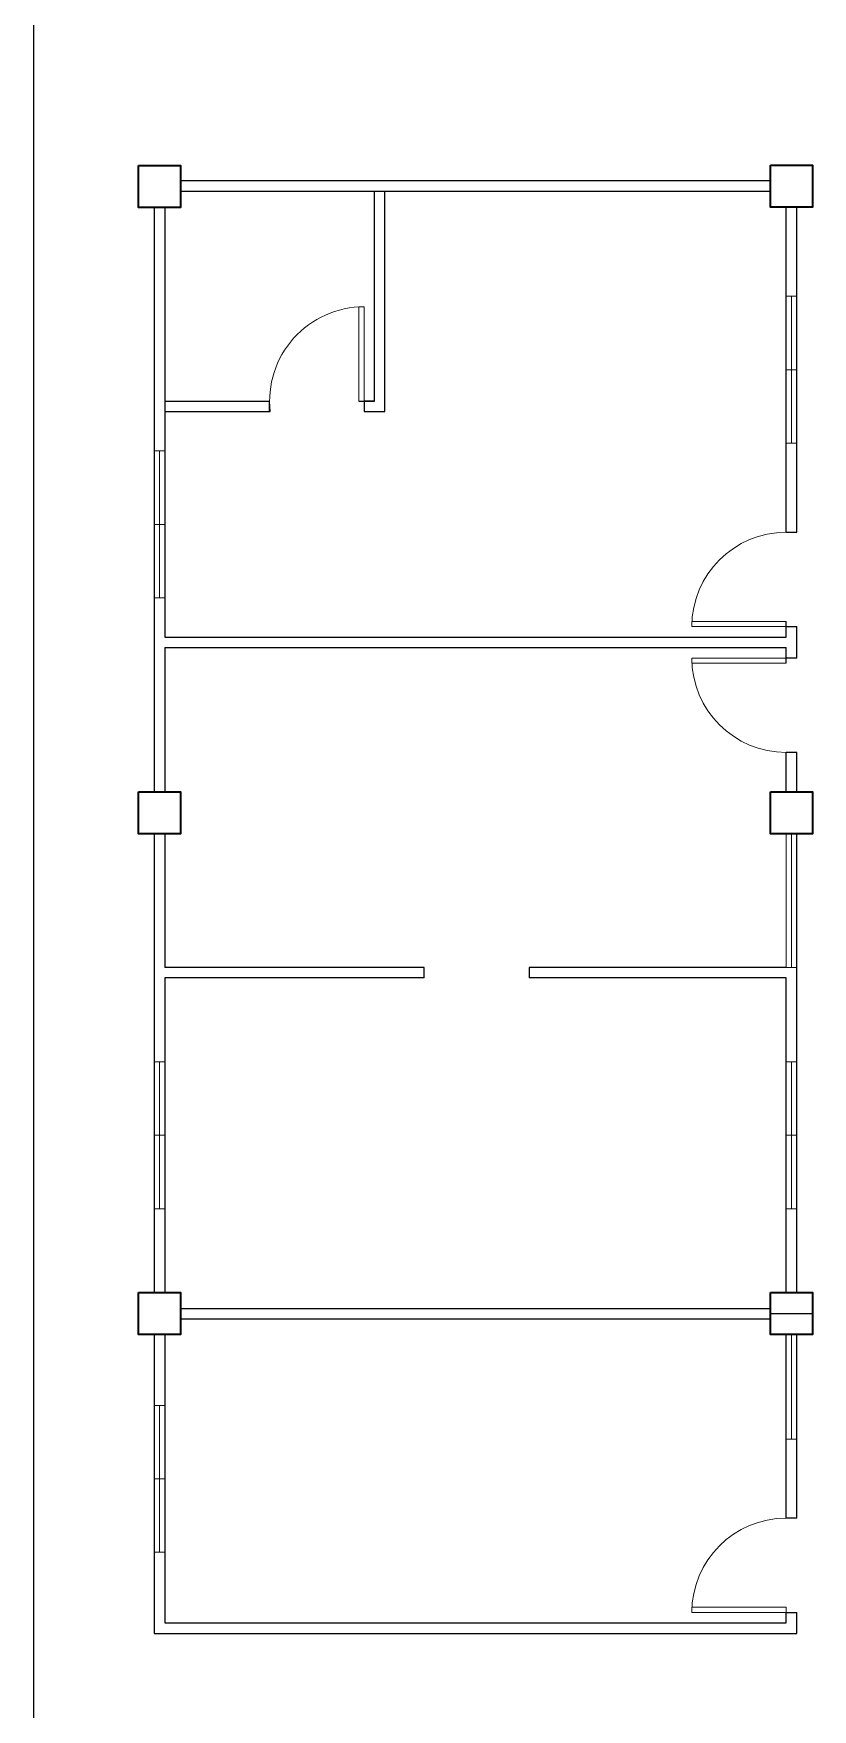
# Model space of a CAD drawing. Header units: millimetres. Extents: x 63005 to 126950, y 36019 to 74749.
# Drawn here: x 63164.11 to 63171.54, y 36885.39 to 36901.37 of the extents above; entities that cross this region are included whole.
import ezdxf

# ---------------------------------------------------------------- set-up
doc = ezdxf.new("R2010")
doc.units = ezdxf.units.MM
doc.header["$LTSCALE"] = 0.04
doc.layers.add('ahu line', color=150, linetype='Continuous')

msp = doc.modelspace()

# ---------------------------------------------------------------- linework, layer by layer
at = {"color": 8, "lineweight": 25}
for p, q in [((63171.137, 36899.965), (63165.512, 36899.965)), ((63171.137, 36899.865), (63165.512, 36899.865)), ((63167.362, 36897.865), (63167.362, 36899.865)), ((63167.462, 36897.765), (63167.462, 36899.865)), ((63165.262, 36899.713), (63165.262, 36894.138)), ((63165.362, 36899.713), (63165.362, 36895.615)), ((63171.287, 36896.615), (63171.287, 36899.715)), ((63171.387, 36896.615), (63171.387, 36899.715)), ((63165.362, 36897.865), (63166.362, 36897.865)), ((63166.362, 36897.765), (63166.362, 36897.865)), ((63167.212, 36897.865), (63167.362, 36897.865)), ((63167.362, 36897.865), (63167.262, 36897.865)), ((63167.262, 36897.865), (63167.262, 36897.765)), ((63165.362, 36897.765), (63166.367, 36897.765)), ((63165.362, 36897.765), (63165.362, 36895.615)), ((63167.262, 36897.765), (63167.462, 36897.765)), ((63171.287, 36896.615), (63171.387, 36896.615)), ((63171.287, 36895.615), (63171.287, 36895.765)), ((63165.362, 36895.615), (63171.287, 36895.615)), ((63171.287, 36895.715), (63171.387, 36895.715)), ((63171.387, 36895.415), (63171.387, 36895.715)), ((63165.362, 36895.515), (63165.362, 36894.138)), ((63165.362, 36895.515), (63171.287, 36895.515)), ((63171.287, 36895.365), (63171.287, 36895.515)), ((63171.387, 36895.415), (63171.287, 36895.415)), ((63171.287, 36894.14), (63171.287, 36894.515)), ((63171.387, 36894.515), (63171.287, 36894.515)), ((63171.387, 36894.14), (63171.387, 36894.515)), ((63165.262, 36893.738), (63165.262, 36889.363)), ((63165.362, 36893.738), (63165.362, 36892.465)), ((63171.387, 36889.365), (63171.387, 36893.74)), ((63167.837, 36892.465), (63165.362, 36892.465)), ((63167.837, 36892.365), (63167.837, 36892.465)), ((63171.287, 36892.465), (63168.837, 36892.465)), ((63168.837, 36892.465), (63168.837, 36892.365)), ((63171.287, 36892.465), (63168.837, 36892.465)), ((63165.362, 36892.365), (63165.362, 36889.363)), ((63167.837, 36892.365), (63165.362, 36892.365)), ((63171.287, 36892.365), (63168.837, 36892.365)), ((63171.287, 36889.365), (63171.287, 36892.365)), ((63165.512, 36889.213), (63171.137, 36889.213)), ((63165.512, 36889.113), (63171.137, 36889.113)), ((63171.137, 36889.165), (63171.537, 36889.165)), ((63165.262, 36888.963), (63165.262, 36886.113)), ((63165.362, 36888.963), (63165.362, 36886.213)), ((63171.287, 36887.213), (63171.287, 36888.965)), ((63171.387, 36887.213), (63171.387, 36888.965)), ((63171.387, 36887.213), (63171.287, 36887.213)), ((63171.287, 36886.213), (63171.287, 36886.313)), ((63171.287, 36886.213), (63171.287, 36886.313)), ((63171.287, 36886.313), (63171.387, 36886.313)), ((63171.387, 36886.113), (63171.387, 36886.313)), ((63165.362, 36886.213), (63171.287, 36886.213)), ((63165.262, 36886.113), (63171.387, 36886.113))]:
    msp.add_line(p, q, dxfattribs=at)
at = {"color": 8, "lineweight": 9}
for p, q in [((63171.287, 36898.165), (63171.287, 36898.865)), ((63171.287, 36898.865), (63171.387, 36898.865)), ((63171.337, 36898.865), (63171.337, 36897.465)), ((63171.387, 36898.865), (63171.387, 36897.465)), ((63171.287, 36898.165), (63171.387, 36898.165)), ((63165.262, 36897.39), (63165.362, 36897.39)), ((63165.312, 36897.39), (63165.312, 36895.99)), ((63171.387, 36897.465), (63171.287, 36897.465)), ((63165.262, 36896.69), (63165.362, 36896.69)), ((63165.362, 36895.99), (63165.262, 36895.99)), ((63171.287, 36892.465), (63171.287, 36893.74)), ((63171.337, 36893.74), (63171.337, 36892.465)), ((63171.287, 36892.465), (63171.387, 36892.465)), ((63165.262, 36891.564), (63165.362, 36891.564)), ((63165.312, 36891.564), (63165.312, 36890.164)), ((63171.287, 36891.564), (63171.387, 36891.564)), ((63171.337, 36891.564), (63171.337, 36890.164)), ((63165.262, 36890.864), (63165.362, 36890.864)), ((63171.287, 36890.864), (63171.387, 36890.864)), ((63165.362, 36890.164), (63165.262, 36890.164)), ((63171.387, 36890.164), (63171.287, 36890.164)), ((63171.287, 36888.965), (63171.287, 36887.965)), ((63171.337, 36888.965), (63171.337, 36887.965)), ((63165.262, 36887.588), (63165.262, 36888.288)), ((63165.262, 36888.288), (63165.362, 36888.288)), ((63165.312, 36888.288), (63165.312, 36886.888)), ((63165.362, 36888.288), (63165.362, 36886.888)), ((63171.287, 36887.965), (63171.387, 36887.965)), ((63165.262, 36887.588), (63165.362, 36887.588)), ((63165.362, 36886.888), (63165.262, 36886.888))]:
    msp.add_line(p, q, dxfattribs=at)
at = {"color": 8, "lineweight": 13}
for p, q in [((63167.262, 36898.765), (63167.212, 36898.765)), ((63167.212, 36898.765), (63167.212, 36897.865)), ((63167.262, 36897.865), (63167.262, 36898.765)), ((63170.387, 36895.715), (63170.387, 36895.765)), ((63170.387, 36895.765), (63171.287, 36895.765)), ((63171.287, 36895.715), (63170.387, 36895.715)), ((63170.387, 36895.415), (63170.387, 36895.365)), ((63171.287, 36895.415), (63170.387, 36895.415)), ((63170.387, 36895.365), (63171.287, 36895.365)), ((63170.387, 36886.363), (63171.287, 36886.363)), ((63170.387, 36886.313), (63170.387, 36886.363)), ((63171.287, 36886.313), (63170.387, 36886.313)), ((63171.287, 36886.363), (63171.287, 36886.313))]:
    msp.add_line(p, q, dxfattribs=at)
at = {"color": 8, "lineweight": -2}
msp.add_line((63166.367, 36897.765), (63166.362, 36897.765), dxfattribs=at)
at = {"color": 8, "lineweight": 35}
for points in [[(63165.112, 36900.113), (63165.512, 36900.113), (63165.512, 36899.713), (63165.112, 36899.713)], [(63171.137, 36900.115), (63171.537, 36900.115), (63171.537, 36899.715), (63171.137, 36899.715)], [(63165.112, 36894.138), (63165.512, 36894.138), (63165.512, 36893.738), (63165.112, 36893.738)], [(63171.137, 36894.14), (63171.537, 36894.14), (63171.537, 36893.74), (63171.137, 36893.74)], [(63165.112, 36889.363), (63165.512, 36889.363), (63165.512, 36888.963), (63165.112, 36888.963)], [(63171.137, 36889.365), (63171.537, 36889.365), (63171.537, 36888.965), (63171.137, 36888.965)]]:
    msp.add_lwpolyline(points, close=True, dxfattribs=at)
at = {"color": 8, "lineweight": 9}
for points in [[(63171.287, 36898.865), (63171.387, 36898.865), (63171.387, 36897.465), (63171.287, 36897.465)], [(63165.262, 36897.39), (63165.362, 36897.39), (63165.362, 36895.99), (63165.262, 36895.99)], [(63165.262, 36897.39), (63165.362, 36897.39), (63165.362, 36895.99), (63165.262, 36895.99)], [(63171.287, 36893.74), (63171.387, 36893.74), (63171.387, 36892.465), (63171.287, 36892.465)], [(63165.262, 36891.564), (63165.362, 36891.564), (63165.362, 36890.164), (63165.262, 36890.164)], [(63171.287, 36891.564), (63171.387, 36891.564), (63171.387, 36890.164), (63171.287, 36890.164)], [(63171.287, 36888.965), (63171.387, 36888.965), (63171.387, 36887.965), (63171.287, 36887.965)], [(63165.262, 36888.288), (63165.362, 36888.288), (63165.362, 36886.888), (63165.262, 36886.888)]]:
    msp.add_lwpolyline(points, close=True, dxfattribs=at)
at = {"color": 8, "lineweight": 13}
for centre, start, end in [((63167.262, 36897.865), 90, 186.3794), ((63171.287, 36895.715), 90, 180), ((63171.287, 36895.415), 180, 270), ((63171.287, 36886.313), 90, 180)]:
    msp.add_arc(centre, 0.9, start, end, dxfattribs=at)
at = {"layer": 'ahu line', "linetype": 'Continuous', "lineweight": 25}
msp.add_line((63164.112, 36902.077), (63164.112, 36874.495), dxfattribs=at)

doc.saveas('drawing.dxf')
